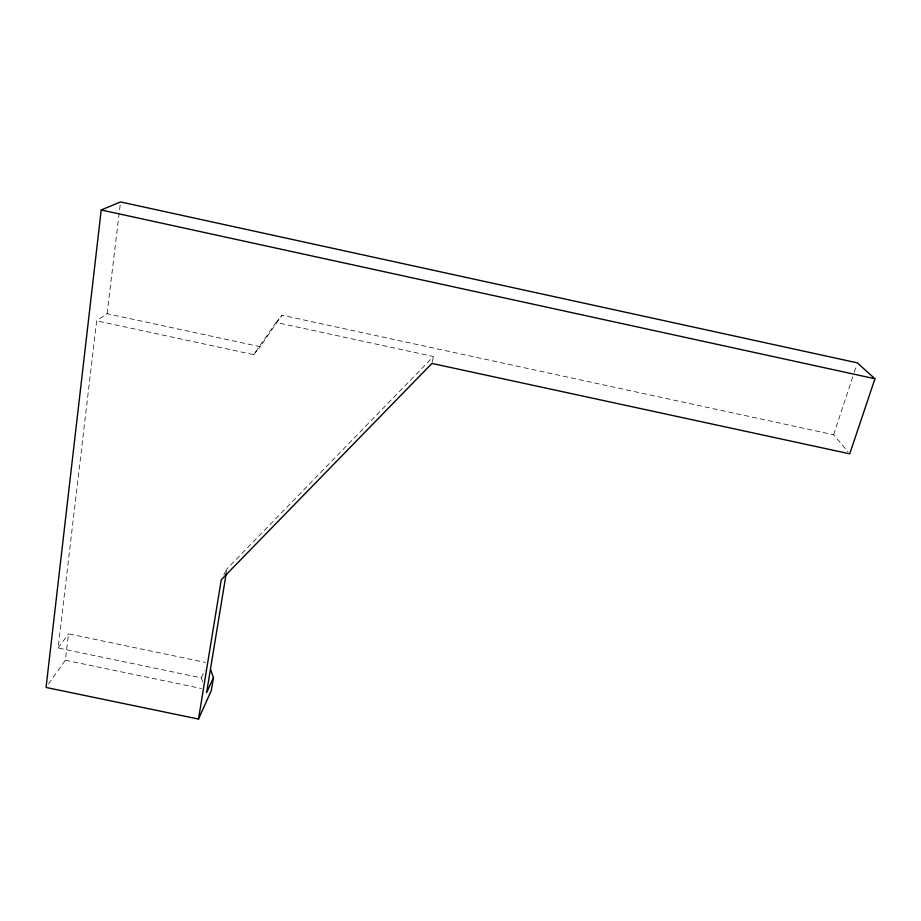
<?xml version="1.0" encoding="UTF-8"?>
<svg xmlns="http://www.w3.org/2000/svg" width="921" height="921" viewBox="0 0 921 921"><rect width="100%" height="100%" fill="white"/><g stroke="black" fill="none" stroke-linecap="round" stroke-linejoin="round"><path stroke-width="0.69" stroke-dasharray="4.61 3.45" d="M202.712 681.897L201.262 677.844L58.104 648.027L96.659 320.819L107.078 313.681L260.056 346.699L281.976 315.224L833.643 434.758L847.953 451.704M48.468 684.05L65.356 660.207L68.534 633.855L205.51 662.429M107.078 313.681L120.202 204.773M226.497 571.665L226.957 568.856L433.457 356.508L276.127 322.454L253.689 354.677L96.659 320.819M432.237 362.057L433.457 356.508M833.643 434.758L853.755 373.719M854.204 372.36L856.438 365.579M201.262 677.844L204.784 670.43M223.803 574.888L226.957 568.856M58.104 648.027L68.534 633.855M253.689 354.677L260.056 346.699M276.127 322.454L281.976 315.224M65.356 660.207L201.492 688.528"/><path stroke-width="1.38" d="M198.499 719.059L221.27 579.712L431.937 363.438L849.738 453.823L874.95 378.761L857.324 362.862L120.536 201.941L101.218 209.976L46.05 687.457L198.499 719.059L211.312 690.566L213.465 677.603L210.644 669.648M226.267 573.081L206.58 692.719L213.465 677.603M101.218 209.976L874.95 378.761"/></g></svg>
